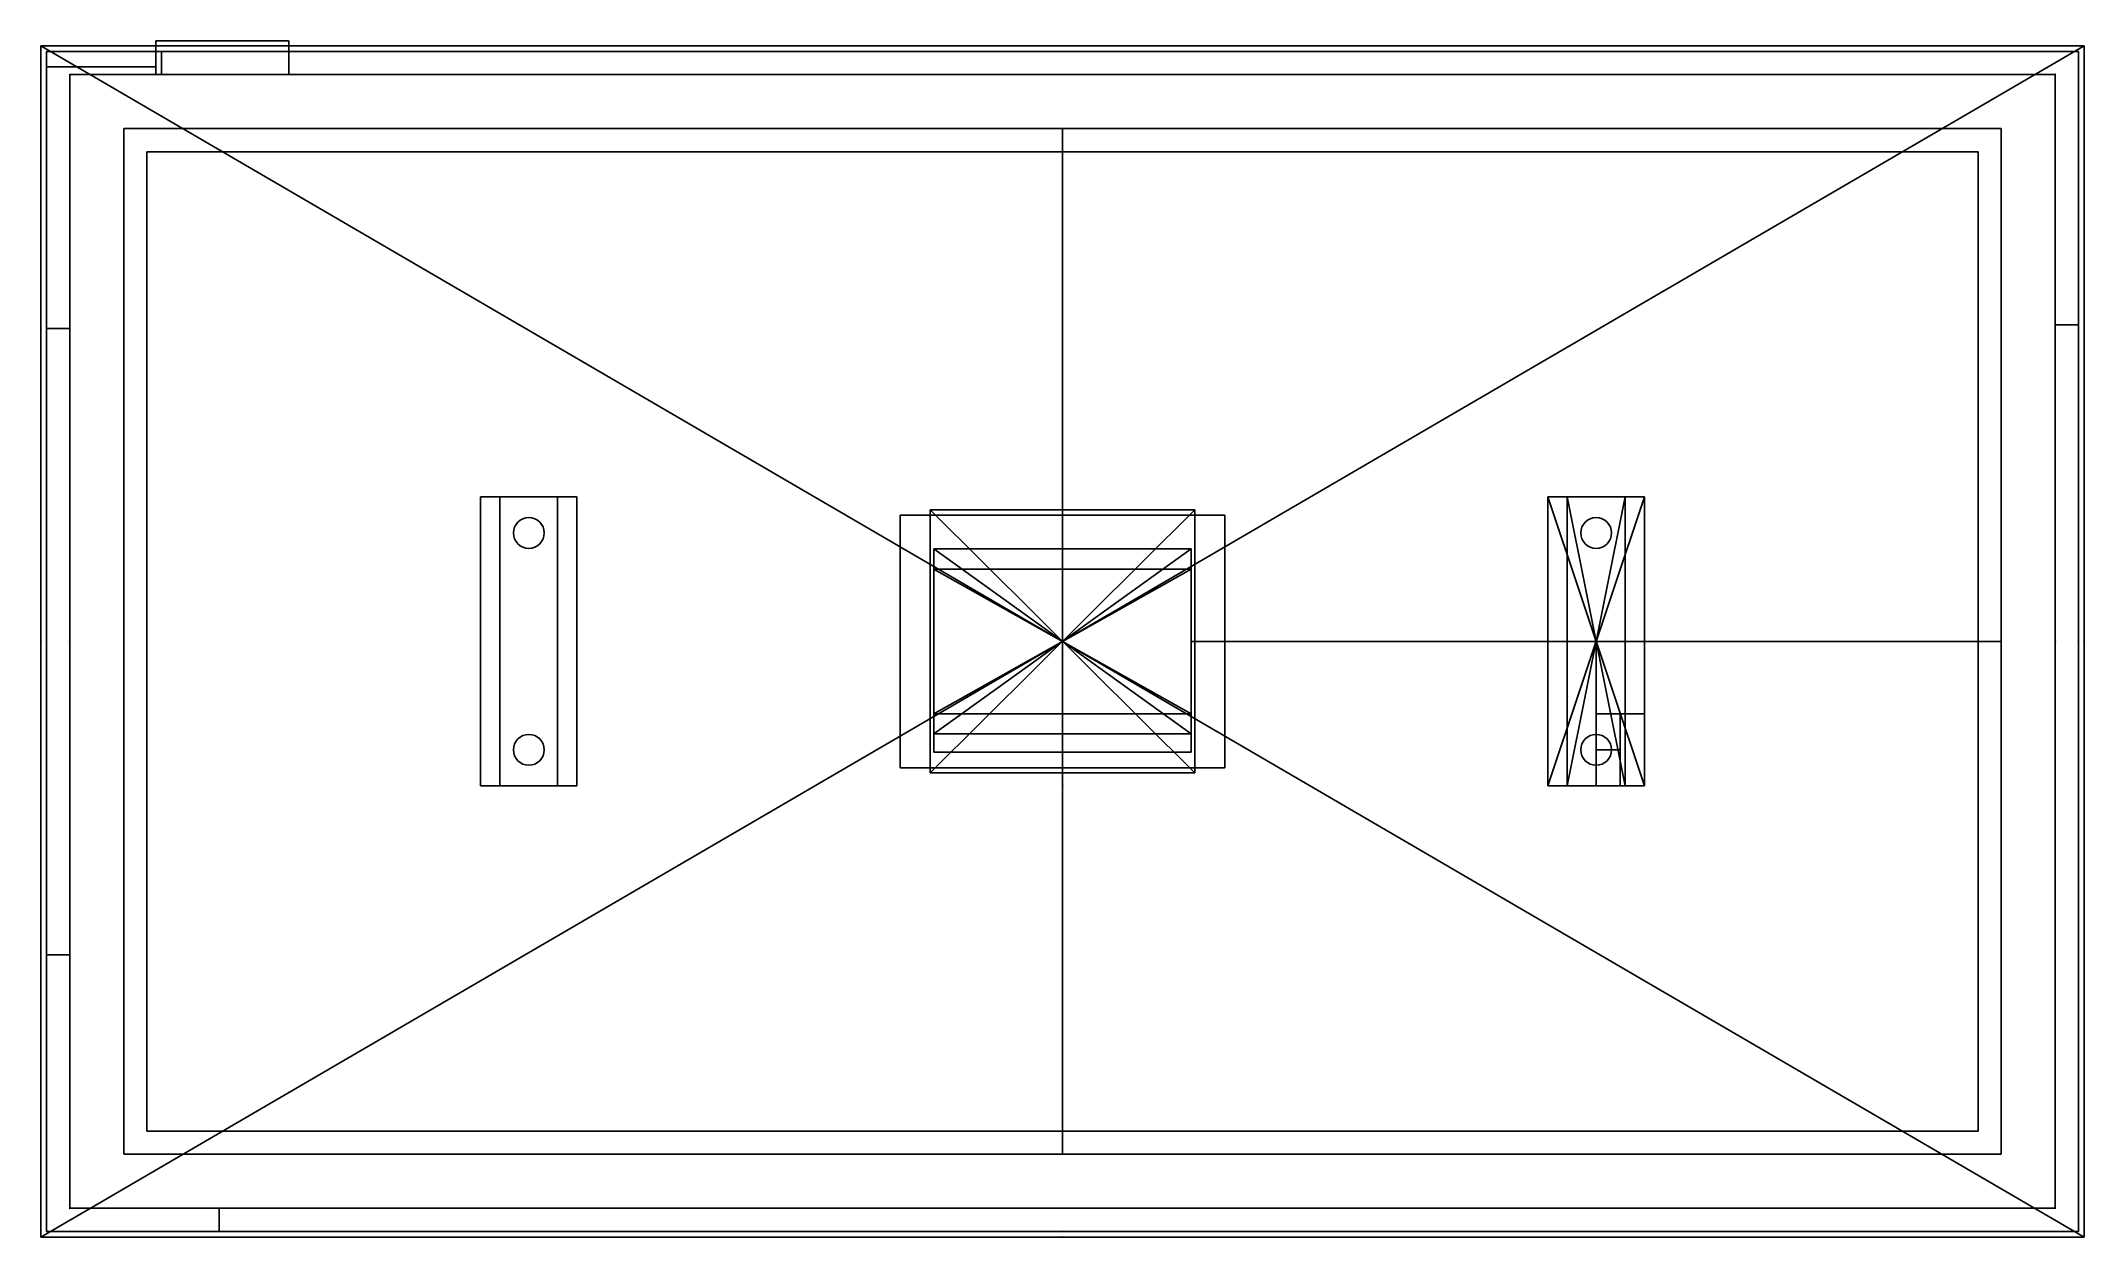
# Model space of a CAD drawing. Header units: centimetres. Extents: x -10.6 to 10.6, y -6.2 to 6.2.
import ezdxf

# ---------------------------------------------------------------- set-up
doc = ezdxf.new("R2010")
doc.units = ezdxf.units.CM
doc.header["$MEASUREMENT"] = 0
for name, color, linetype in [('Oberes Gehäuse v23_Sketch1', 7, 'Continuous'), ('Oberes Gehäuse v23_Sketch11', 7, 'Continuous'), ('Oberes Gehäuse v23_Sketch12', 7, 'Continuous'), ('Oberes Gehäuse v23_Sketch13', 7, 'Continuous'), ('Oberes Gehäuse v23_Sketch14', 7, 'Continuous'), ('Oberes Gehäuse v23_Sketch15', 7, 'Continuous'), ('Oberes Gehäuse v23_Sketch17', 7, 'Continuous'), ('Oberes Gehäuse v23_Sketch18', 7, 'Continuous'), ('Oberes Gehäuse v23_Sketch19', 7, 'Continuous'), ('Oberes Gehäuse v23_Sketch2', 7, 'Continuous'), ('Oberes Gehäuse v23_Sketch20', 7, 'Continuous'), ('Oberes Gehäuse v23_Sketch21', 7, 'Continuous'), ('Oberes Gehäuse v23_Sketch22', 7, 'Continuous'), ('Oberes Gehäuse v23_Sketch23', 7, 'Continuous'), ('Oberes Gehäuse v23_Sketch24', 7, 'Continuous'), ('Oberes Gehäuse v23_Sketch25', 7, 'Continuous'), ('Oberes Gehäuse v23_Sketch26', 7, 'Continuous'), ('Oberes Gehäuse v23_Sketch27', 7, 'Continuous'), ('Oberes Gehäuse v23_Sketch28', 7, 'Continuous'), ('Oberes Gehäuse v23_Sketch3', 7, 'Continuous'), ('Oberes Gehäuse v23_Sketch5', 7, 'Continuous'), ('Oberes Gehäuse v23_Sketch6', 7, 'Continuous'), ('Oberes Gehäuse v23_Sketch7', 7, 'Continuous'), ('Oberes Gehäuse v23_Sketch9', 7, 'Continuous')]:
    doc.layers.add(name, color=color, linetype=linetype)

msp = doc.modelspace()

# ---------------------------------------------------------------- linework, layer by layer
at = {"layer": 'Oberes Gehäuse v23_Sketch1'}
for p, q in [((10.6, 6.18), (-10.6, 6.18)), ((-10.6, 6.18), (10.6, -6.18)), ((10.6, 6.18), (-10.6, -6.18)), ((-10.6, 6.18), (-10.6, -6.18)), ((10.6, -6.18), (10.6, 6.18)), ((-10.6, -6.18), (10.6, -6.18))]:
    msp.add_line(p, q, dxfattribs=at)
msp.add_point((0, 0), dxfattribs=at)
msp.add_point((0, 0), dxfattribs=at)
at = {"layer": 'Oberes Gehäuse v23_Sketch11'}
for p, q in [((-9.5, -5.08, 3.47), (-9.5, 5.08, 3.47)), ((-9.5, 5.08, 3.47), (9.5, 5.08, 3.47)), ((9.5, 5.08, 3.47), (9.5, -5.08, 3.47)), ((1.685, 1.31, 3.47), (-1.685, 1.31, 3.47)), ((-1.685, 1.31, 3.47), (-1.685, -1.31, 3.47)), ((1.685, 1.31, 3.47), (-1.685, 1.31, 3.47)), ((-1.685, 1.31, 3.47), (-1.685, -1.31, 3.47)), ((1.685, -1.31, 3.47), (1.685, 1.31, 3.47)), ((1.685, -1.31, 3.47), (1.685, 1.31, 3.47)), ((-1.685, -1.31, 3.47), (1.685, -1.31, 3.47)), ((-1.685, -1.31, 3.47), (1.685, -1.31, 3.47)), ((9.5, -5.08, 3.47), (-9.5, -5.08, 3.47))]:
    msp.add_line(p, q, dxfattribs=at)
msp.add_point((0, 0, 3.47), dxfattribs=at)
at = {"layer": 'Oberes Gehäuse v23_Sketch12'}
for p, q in [((9.74, 5.32, 3.82), (-9.74, 5.32, 3.82)), ((-9.74, 5.32, 3.82), (-9.74, -5.32, 3.82)), ((9.74, -5.32, 3.82), (9.74, 5.32, 3.82)), ((-1.335, -0.75, 3.82), (-1.335, 0.75, 3.82)), ((-1.335, 0.75, 3.82), (1.335, 0.75, 3.82)), ((-1.335, 0.75, 3.82), (1.335, -0.75, 3.82)), ((1.335, 0.75, 3.82), (-1.335, -0.75, 3.82)), ((1.335, 0.75, 3.82), (1.335, -0.75, 3.82)), ((1.335, -0.75, 3.82), (-1.335, -0.75, 3.82)), ((-9.74, -5.32, 3.82), (9.74, -5.32, 3.82))]:
    msp.add_line(p, q, dxfattribs=at)
msp.add_point((0, 0, 3.82), dxfattribs=at)
msp.add_point((0, 0, 3.82), dxfattribs=at)
at = {"layer": 'Oberes Gehäuse v23_Sketch13'}
for p, q in [((-10.3, 5.88, 1.22), (-10.3, 5.88, 2.67)), ((-10.3, 5.88, 2.67), (-10.3, -5.88, 2.67)), ((-10.3, 3.247, 1.22), (-10.3, 5.88, 1.22)), ((-10.3, 2.05, 1.22), (-10.3, 2.753, 1.22)), ((-10.3, 0.85, 1.22), (-10.3, 1.55, 1.22)), ((-10.3, -0.35, 1.22), (-10.3, 0.35, 1.22)), ((-10.3, -1.55, 1.22), (-10.3, -0.85, 1.22)), ((-10.3, -2.75, 1.22), (-10.3, -2.05, 1.22)), ((-10.3, -5.88, 1.22), (-10.3, -3.25, 1.22)), ((-10.3, -5.88, 2.67), (-10.3, -5.88, 1.22))]:
    msp.add_line(p, q, dxfattribs=at)
at = {"layer": 'Oberes Gehäuse v23_Sketch13', "extrusion": (1, -1.22465e-16, 0)}
for centre, radius in [((5.556, 2.047, -10.3), 0.33), ((5.556, 2.047, -10.3), 0.13), ((-5.556, 2.047, -10.3), 0.33), ((-5.556, 2.047, -10.3), 0.13)]:
    msp.add_circle(centre, radius, dxfattribs=at)
for centre, start, end in [((3, 1.181, -10.3), 8.9052, 171.0948), ((1.8, 1.22, -10.3), 0, 180), ((0.6, 1.22, -10.3), 0, 180), ((-0.6, 1.22, -10.3), 0, 180), ((-1.8, 1.22, -10.3), 360, 180), ((-3, 1.22, -10.3), 0, 180)]:
    msp.add_arc(centre, 0.25, start, end, dxfattribs=at)
at = {"layer": 'Oberes Gehäuse v23_Sketch13'}
msp.add_point((-10.3, 0), dxfattribs=at)
at = {"layer": 'Oberes Gehäuse v23_Sketch14'}
for p, q in [((10.3, 5.88, 2.67), (10.3, 5.88, 1.22)), ((10.3, -5.88, 2.67), (10.3, 5.88, 2.67)), ((10.3, 5.88, 1.22), (10.3, 3.284, 1.22)), ((10.3, 3.284, 1.22), (10.3, 3.284, 1.26)), ((10.3, 2.684, 1.26), (10.3, 2.684, 1.22)), ((10.3, 2.684, 1.22), (10.3, 1.379, 1.22)), ((10.3, 1.379, 1.22), (10.3, 1.379, 1.26)), ((10.3, 0.779, 1.26), (10.3, 0.779, 1.22)), ((10.3, 0.779, 1.22), (10.3, -2.544, 1.22)), ((10.3, -2.544, 1.22), (10.3, -2.544, 1.26)), ((10.3, -3.044, 1.26), (10.3, -3.044, 1.22)), ((10.3, -3.044, 1.22), (10.3, -5.88, 1.22)), ((10.3, -5.88, 1.22), (10.3, -5.88, 2.67))]:
    msp.add_line(p, q, dxfattribs=at)
at = {"layer": 'Oberes Gehäuse v23_Sketch14', "extrusion": (-1, 1.22465e-16, 0)}
for centre, radius in [((-5.556, 2.047, -10.3), 0.33), ((-5.556, 2.047, -10.3), 0.13), ((-5.556, 2.047, -10.3), 0.13), ((5.556, 2.047, -10.3), 0.33), ((5.556, 2.047, -10.3), 0.13), ((5.556, 2.047, -10.3), 0.13)]:
    msp.add_circle(centre, radius, dxfattribs=at)
for centre, radius in [((-2.985, 1.26, -10.3), 0.3), ((-1.08, 1.26, -10.3), 0.3), ((2.794, 1.26, -10.3), 0.25)]:
    msp.add_arc(centre, radius, 0, 180, dxfattribs=at)
at = {"layer": 'Oberes Gehäuse v23_Sketch14'}
msp.add_point((10.3, 0), dxfattribs=at)
at = {"layer": 'Oberes Gehäuse v23_Sketch15'}
for p, q in [((-9.5, -5.08, 3.47), (-9.5, 5.08, 3.47)), ((-9.5, 5.08, 3.47), (9.5, 5.08, 3.47)), ((9.5, 5.08, 3.47), (9.5, -5.08, 3.47)), ((1.335, 0.75, 3.47), (-1.335, 0.75, 3.47)), ((-1.335, 0.75, 3.47), (-1.335, -0.75, 3.47)), ((1.335, -0.75, 3.47), (1.335, 0.75, 3.47)), ((-1.335, -0.75, 3.47), (1.335, -0.75, 3.47)), ((-1.335, -1.15, 3.47), (-1.335, -0.75, 3.47)), ((-1.335, -0.75, 3.47), (1.335, -0.75, 3.47)), ((1.335, -0.75, 3.47), (1.335, -1.15, 3.47)), ((1.335, -1.15, 3.47), (-1.335, -1.15, 3.47)), ((9.5, -5.08, 3.47), (-9.5, -5.08, 3.47))]:
    msp.add_line(p, q, dxfattribs=at)
msp.add_point((0, 0, 3.47), dxfattribs=at)
at = {"layer": 'Oberes Gehäuse v23_Sketch17'}
for p, q in [((-10.54, -6.12, 3.02), (-10.54, -6.12, 1.22)), ((10.54, -6.12, 3.02), (-10.54, -6.12, 3.02)), ((-10.54, -6.12, 1.22), (10.54, -6.12, 1.22)), ((-8.65, -6.12, 1.75), (-8.65, -6.12, 1.22)), ((-8.25, -6.12, 1.75), (-8.65, -6.12, 1.75)), ((-7.85, -6.12, 1.75), (-7.85, -6.12, 1.22)), ((10.54, -6.12, 1.22), (10.54, -6.12, 3.02))]:
    msp.add_line(p, q, dxfattribs=at)
at = {"layer": 'Oberes Gehäuse v23_Sketch17', "extrusion": (-1.22465e-16, -1, 1.22465e-16)}
msp.add_circle((-8.25, 1.75, 6.12), 0.4, dxfattribs=at)
msp.add_circle((-8.25, 1.75, 6.12), 0.4, dxfattribs=at)
at = {"layer": 'Oberes Gehäuse v23_Sketch17'}
msp.add_point((0, -6.12), dxfattribs=at)
at = {"layer": 'Oberes Gehäuse v23_Sketch18'}
for p, q in [((-9.5, -5.08, 3.47), (-9.5, 5.08, 3.47)), ((-9.5, 5.08, 3.47), (9.5, 5.08, 3.47)), ((9.5, 5.08, 3.47), (9.5, -5.08, 3.47)), ((-1.372, -1.365, 3.47), (-1.372, 1.365, 3.47)), ((-1.372, -1.365, 3.47), (1.372, 1.365, 3.47)), ((-1.372, 1.365, 3.47), (1.372, 1.365, 3.47)), ((1.372, -1.365, 3.47), (-1.372, 1.365, 3.47)), ((1.372, 1.365, 3.47), (1.372, -1.365, 3.47)), ((-1.335, 0.75, 3.47), (-1.335, -1.15, 3.47)), ((1.335, 0.75, 3.47), (-1.335, 0.75, 3.47)), ((1.335, -1.15, 3.47), (1.335, 0.75, 3.47)), ((-1.335, -1.15, 3.47), (1.335, -1.15, 3.47)), ((1.372, -1.365, 3.47), (-1.372, -1.365, 3.47)), ((9.5, -5.08, 3.47), (-9.5, -5.08, 3.47))]:
    msp.add_line(p, q, dxfattribs=at)
msp.add_point((0, 0, 3.47), dxfattribs=at)
msp.add_point((0, 0, 3.47), dxfattribs=at)
at = {"layer": 'Oberes Gehäuse v23_Sketch19'}
for p, q in [((-10.54, 6.12, 1.22), (10.54, 6.12, 1.22)), ((-10.54, 3.247, 1.22), (-10.54, 6.12, 1.22)), ((10.54, 6.12, 1.22), (10.54, 3.284, 1.22)), ((10.3, 5.88, 1.22), (-10.3, 5.88, 1.22)), ((-10.3, 5.88, 1.22), (-10.3, 3.247, 1.22)), ((10.3, 3.284, 1.22), (10.3, 5.88, 1.22)), ((-10.3, 3.247, 1.22), (-10.54, 3.247, 1.22)), ((10.54, 3.284, 1.22), (10.3, 3.284, 1.22))]:
    msp.add_line(p, q, dxfattribs=at)
msp.add_point((0, 0, 1.22), dxfattribs=at)
at = {"layer": 'Oberes Gehäuse v23_Sketch2'}
for p, q in [((-10.6, 6.18, 0.25), (10.6, 6.18, 0.25)), ((10.6, 6.18, 0.25), (-10.6, 6.18, 0.25)), ((-10.6, 6.18, 0.25), (-10.6, -6.18, 0.25)), ((-10.6, -6.18, 0.25), (-10.6, 6.18, 0.25)), ((10.6, 6.18, 0.25), (10.6, -6.18, 0.25)), ((10.6, -6.18, 0.25), (10.6, 6.18, 0.25)), ((-10.3, 5.88, 0.25), (10.3, 5.88, 0.25)), ((-10.3, -5.88, 0.25), (-10.3, 5.88, 0.25)), ((10.3, 5.88, 0.25), (10.3, -5.88, 0.25)), ((10.3, -5.88, 0.25), (-10.3, -5.88, 0.25)), ((10.6, -6.18, 0.25), (-10.6, -6.18, 0.25)), ((-10.6, -6.18, 0.25), (10.6, -6.18, 0.25))]:
    msp.add_line(p, q, dxfattribs=at)
msp.add_point((0, 0, 0.25), dxfattribs=at)
at = {"layer": 'Oberes Gehäuse v23_Sketch20'}
msp.add_point((0, 0, 1.22), dxfattribs=at)
at = {"layer": 'Oberes Gehäuse v23_Sketch21'}
msp.add_point((0, 0, 1.22), dxfattribs=at)
at = {"layer": 'Oberes Gehäuse v23_Sketch22'}
for p, q in [((-8.027, 6.23, 1.22), (-9.407, 6.23, 1.22)), ((-9.407, 6.23, 1.22), (-9.407, 6.12, 1.22)), ((-8.027, 6.12, 1.22), (-8.027, 6.23, 1.22)), ((-10.54, 6.12, 1.22), (-9.407, 6.12, 1.22)), ((-10.54, 5.959, 1.22), (-10.54, 6.12, 1.22)), ((-9.407, 5.959, 1.22), (-10.54, 5.959, 1.22)), ((-9.347, 6.12, 1.22), (-9.407, 6.12, 1.22)), ((-9.407, 6.12, 1.22), (-9.347, 6.12, 1.22)), ((-9.407, 5.88, 1.22), (-9.407, 6.12, 1.22)), ((-9.347, 6.12, 1.22), (-9.347, 5.88, 1.22)), ((-8.027, 6.12, 1.22), (-8.027, 5.88, 1.22)), ((-8.027, 5.88, 1.22), (-9.407, 5.88, 1.22))]:
    msp.add_line(p, q, dxfattribs=at)
msp.add_point((0, 0, 1.22), dxfattribs=at)
at = {"layer": 'Oberes Gehäuse v23_Sketch23'}
for p, q in [((-9.74, 5.32, 3.82), (-9.74, -5.32, 3.82)), ((9.74, 5.32, 3.82), (-9.74, 5.32, 3.82)), ((0, 5.32, 3.82), (0, -5.32, 3.82)), ((9.74, -5.32, 3.82), (9.74, 5.32, 3.82)), ((-6.038, -1.5, 3.82), (-6.038, 1.5, 3.82)), ((-6.038, 1.5, 3.82), (-5.038, 1.5, 3.82)), ((-5.838, -1.5, 3.82), (-5.838, 1.5, 3.82)), ((-5.838, 1.5, 3.82), (-5.238, 1.5, 3.82)), ((-5.238, 1.5, 3.82), (-5.238, -1.5, 3.82)), ((-5.038, 1.5, 3.82), (-5.038, -1.5, 3.82)), ((6.037, 1.5, 3.82), (5.037, 1.5, 3.82)), ((5.037, 1.5, 3.82), (5.037, -1.5, 3.82)), ((6.037, 1.5, 3.82), (5.037, -1.5, 3.82)), ((5.037, 1.5, 3.82), (6.037, -1.5, 3.82)), ((5.837, 1.5, 3.82), (5.237, 1.5, 3.82)), ((5.237, 1.5, 3.82), (5.237, -1.5, 3.82)), ((5.837, 1.5, 3.82), (5.237, -1.5, 3.82)), ((5.237, 1.5, 3.82), (5.837, -1.5, 3.82)), ((5.837, -1.5, 3.82), (5.837, 1.5, 3.82)), ((6.037, -1.5, 3.82), (6.037, 1.5, 3.82)), ((-1.335, 0.75, 3.82), (1.335, 0.75, 3.82)), ((-1.335, -0.75, 3.82), (-1.335, 0.75, 3.82)), ((-1.335, 0.75, 3.82), (1.335, 0.75, 3.82)), ((-1.335, -0.75, 3.82), (-1.335, 0.75, 3.82)), ((1.335, 0.75, 3.82), (1.335, -0.75, 3.82)), ((1.335, 0.75, 3.82), (1.335, -0.75, 3.82)), ((1.335, 0, 3.82), (9.74, 0, 3.82)), ((1.335, -0.75, 3.82), (-1.335, -0.75, 3.82)), ((1.335, -0.75, 3.82), (-1.335, -0.75, 3.82)), ((-5.038, -1.5, 3.82), (-6.038, -1.5, 3.82)), ((-5.238, -1.5, 3.82), (-5.838, -1.5, 3.82)), ((5.037, -1.5, 3.82), (6.037, -1.5, 3.82)), ((5.237, -1.5, 3.82), (5.837, -1.5, 3.82)), ((-9.74, -5.32, 3.82), (9.74, -5.32, 3.82))]:
    msp.add_line(p, q, dxfattribs=at)
for p in [(0, 0, 3.82), (5.537, 0, 3.82), (5.537, 0, 3.82)]:
    msp.add_point(p, dxfattribs=at)
at = {"layer": 'Oberes Gehäuse v23_Sketch24'}
for p, q in [((5.237, -1.5, 4.12), (5.037, -1.5, 4.12)), ((5.037, -1.5, 4.12), (5.037, -1.5, 3.82)), ((5.037, -1.5, 3.82), (6.037, -1.5, 3.82)), ((5.837, -1.5, 5.02), (5.237, -1.5, 5.02)), ((5.237, -1.5, 5.02), (5.237, -1.5, 4.12)), ((5.237, -1.5, 5.02), (5.837, -1.5, 5.02)), ((5.837, -1.5, 4.12), (5.237, -1.5, 4.12)), ((5.237, -1.5, 4.12), (5.237, -1.5, 5.02)), ((5.237, -1.5, 4.57), (5.837, -1.5, 4.57)), ((5.387, -1.5, 4.682), (5.237, -1.5, 4.682)), ((5.537, -1.5, 4.795), (5.237, -1.5, 4.795)), ((5.312, -1.5, 4.682), (5.312, -1.5, 4.57)), ((5.387, -1.5, 4.795), (5.387, -1.5, 4.57)), ((5.537, -1.5, 4.795), (5.837, -1.5, 4.795)), ((5.537, -1.5, 4.57), (5.537, -1.5, 5.02)), ((5.687, -1.5, 4.682), (5.837, -1.5, 4.682)), ((5.687, -1.5, 4.795), (5.687, -1.5, 4.57)), ((5.762, -1.5, 4.682), (5.762, -1.5, 4.57)), ((6.037, -1.5, 4.12), (5.837, -1.5, 4.12)), ((5.837, -1.5, 4.12), (5.837, -1.5, 5.02)), ((5.837, -1.5, 5.02), (5.837, -1.5, 4.12)), ((6.037, -1.5, 3.82), (6.037, -1.5, 4.12))]:
    msp.add_line(p, q, dxfattribs=at)
for points in [[(5.237, -1.5, 5.02), (5.243, -1.5, 5.002), (5.254, -1.5, 4.966), (5.269, -1.5, 4.912), (5.286, -1.5, 4.84), (5.301, -1.5, 4.75), (5.311, -1.5, 4.66), (5.314, -1.5, 4.57), (5.311, -1.5, 4.48), (5.301, -1.5, 4.39), (5.286, -1.5, 4.3), (5.269, -1.5, 4.228), (5.254, -1.5, 4.174), (5.243, -1.5, 4.138), (5.237, -1.5, 4.12)], [(5.837, -1.5, 5.02), (5.832, -1.5, 5.002), (5.821, -1.5, 4.966), (5.806, -1.5, 4.912), (5.789, -1.5, 4.84), (5.774, -1.5, 4.75), (5.764, -1.5, 4.66), (5.761, -1.5, 4.57), (5.764, -1.5, 4.48), (5.774, -1.5, 4.39), (5.789, -1.5, 4.3), (5.806, -1.5, 4.228), (5.821, -1.5, 4.174), (5.832, -1.5, 4.138), (5.837, -1.5, 4.12)]]:
    msp.add_open_spline(points, degree=5, dxfattribs=at)
msp.add_point((0, -1.5), dxfattribs=at)
at = {"layer": 'Oberes Gehäuse v23_Sketch25'}
for p, q in [((0, 5, 3.82), (0, -5, 3.82)), ((5.037, -1.5, 3.82), (5.037, 1.5, 3.82)), ((5.037, 1.5, 3.82), (6.037, 1.5, 3.82)), ((6.037, 1.5, 3.82), (5.037, 1.5, 3.82)), ((5.037, 1.5, 3.82), (5.037, -1.5, 3.82)), ((6.037, -1.5, 3.82), (6.037, 1.5, 3.82)), ((6.037, 1.5, 3.82), (6.037, -1.5, 3.82)), ((5.037, 0, 3.82), (6.037, 0, 3.82)), ((5.537, -1.5, 3.82), (5.537, 0, 3.82)), ((5.537, -0.75, 3.82), (6.037, -0.75, 3.82)), ((5.787, -0.75, 3.82), (5.787, -1.5, 3.82)), ((5.787, -1.125, 3.82), (5.537, -1.125, 3.82)), ((6.037, -1.5, 3.82), (5.037, -1.5, 3.82)), ((5.037, -1.5, 3.82), (6.037, -1.5, 3.82))]:
    msp.add_line(p, q, dxfattribs=at)
at = {"layer": 'Oberes Gehäuse v23_Sketch25', "extrusion": (0, 0, -1)}
for centre in [(5.537, 1.125, -3.82), (-5.537, 1.125, -3.82), (5.537, -1.125, -3.82), (-5.537, -1.125, -3.82)]:
    msp.add_circle(centre, 0.16, dxfattribs=at)
at = {"layer": 'Oberes Gehäuse v23_Sketch25'}
msp.add_point((0, 0, 3.82), dxfattribs=at)
at = {"layer": 'Oberes Gehäuse v23_Sketch26'}
for p, q in [((10.54, -6.12, 3.02), (-10.54, -6.12, 3.02)), ((-10.54, -6.12, 3.02), (-10.54, -6.12, 1.22)), ((-10.54, -6.12, 1.22), (-8.65, -6.12, 1.22)), ((-8.75, -6.12, 1.22), (-8.75, -6.12, 1.75)), ((-8.65, -6.12, 1.22), (-8.65, -6.12, 1.75)), ((-8.65, -6.12, 1.75), (-7.85, -6.12, 1.75)), ((-8.65, -6.12, 1.22), (-8.65, -6.12, 1.75)), ((-7.85, -6.12, 1.22), (-7.85, -6.12, 1.75)), ((-7.85, -6.12, 1.75), (-7.85, -6.12, 1.22)), ((-7.85, -6.12, 1.22), (10.54, -6.12, 1.22)), ((-7.75, -6.12, 1.22), (-7.75, -6.12, 1.75)), ((10.54, -6.12, 1.22), (10.54, -6.12, 3.02))]:
    msp.add_line(p, q, dxfattribs=at)
at = {"layer": 'Oberes Gehäuse v23_Sketch26', "extrusion": (-1.22465e-16, -1, 1.22465e-16)}
for radius in [0.5, 0.4, 0.4]:
    msp.add_arc((-8.25, 1.75, 6.12), radius, 0, 180, dxfattribs=at)
at = {"layer": 'Oberes Gehäuse v23_Sketch26'}
msp.add_point((0, -6.12), dxfattribs=at)
at = {"layer": 'Oberes Gehäuse v23_Sketch27'}
for p, q in [((10.54, 6.12, 1.22), (-10.54, 6.12, 1.22)), ((-10.54, 6.12, 1.22), (-10.54, -6.12, 1.22)), ((10.54, -6.12, 1.22), (10.54, 6.12, 1.22)), ((-10.54, -6.12, 1.22), (-10.54, -3.25, 1.22)), ((-10.54, -3.25, 1.22), (-10.3, -3.25, 1.22)), ((-10.3, -3.25, 1.22), (-10.3, -5.88, 1.22)), ((-10.3, -5.88, 1.22), (-8.75, -5.88, 1.22)), ((-8.75, -5.88, 1.22), (-8.75, -6.12, 1.22)), ((-8.75, -6.12, 1.22), (-10.54, -6.12, 1.22)), ((-10.54, -6.12, 1.22), (10.54, -6.12, 1.22))]:
    msp.add_line(p, q, dxfattribs=at)
msp.add_point((0, 0, 1.22), dxfattribs=at)
at = {"layer": 'Oberes Gehäuse v23_Sketch28'}
for p, q in [((10.54, 6.12, 3.02), (10.54, -6.12, 3.02)), ((10.54, 6.12, 1.22), (10.54, 6.12, 3.02)), ((10.54, 3.284, 1.22), (10.54, 6.12, 1.22)), ((10.54, 3.284, 1.26), (10.54, 3.284, 1.22)), ((10.54, 2.684, 1.22), (10.54, 2.684, 1.26)), ((10.54, 1.379, 1.22), (10.54, 2.684, 1.22)), ((10.54, 1.379, 1.26), (10.54, 1.379, 1.22)), ((10.54, 0.779, 1.22), (10.54, 0.779, 1.26)), ((10.54, -2.544, 1.22), (10.54, 0.779, 1.22)), ((10.54, -2.544, 1.26), (10.54, -2.544, 1.22)), ((10.54, -6.12, 1.22), (10.54, -3.044, 1.22)), ((10.54, -3.044, 1.22), (10.54, -3.044, 1.26)), ((10.54, -6.12, 3.02), (10.54, -6.12, 1.22))]:
    msp.add_line(p, q, dxfattribs=at)
at = {"layer": 'Oberes Gehäuse v23_Sketch28', "extrusion": (1, -1.22465e-16, 0)}
for centre, radius in [((5.556, 2.047, 10.54), 0.13), ((2.984, 1.26, 10.54), 0.45), ((2.984, 1.26, 10.54), 0.3), ((1.079, 1.26, 10.54), 0.45), ((1.079, 1.26, 10.54), 0.3), ((-5.556, 2.047, 10.54), 0.13)]:
    msp.add_circle(centre, radius, dxfattribs=at)
for centre, radius in [((2.984, 1.26, 10.54), 0.3), ((1.079, 1.26, 10.54), 0.3), ((-2.794, 1.26, 10.54), 0.25)]:
    msp.add_arc(centre, radius, 0, 180, dxfattribs=at)
at = {"layer": 'Oberes Gehäuse v23_Sketch28'}
msp.add_point((10.54, 0), dxfattribs=at)
at = {"layer": 'Oberes Gehäuse v23_Sketch3'}
for p, q in [((10.6, 6.18, 1.638), (10.6, 6.18)), ((10.6, 6.18, 1.638), (10.6, -6.18, 1.638)), ((10.6, -6.18), (10.6, 6.18)), ((10.6, -6.18, 1.6), (10.6, 6.18, 1.6)), ((10.6, -6.18, 1.6), (10.6, 6.18, 1.6)), ((10.6, -6.18, 1.638), (10.6, 6.18, 1.638)), ((10.6, 6.18), (10.6, -6.18)), ((10.6, 6.18), (10.6, 6.18, 1.638)), ((10.6, 3, 1.638), (10.6, 3.25, 1.638)), ((10.6, 3.25, 1.638), (10.6, 3.25, 1.6)), ((10.6, 0, 1.389), (10.6, 3.25, 1.389)), ((10.6, 3, 1.638), (10.6, 3, 1.6)), ((10.6, 1.8, 1.638), (10.6, 3, 1.638)), ((10.6, 1.8, 1.638), (10.6, 1.8, 1.6)), ((10.6, 0.6, 1.638), (10.6, 1.8, 1.638)), ((10.6, 1.8, 1.638), (10.6, 1.55, 1.638)), ((10.6, 1.55, 1.638), (10.6, 1.55, 1.6)), ((10.6, 0.6, 1.638), (10.6, 0.35, 1.638)), ((10.6, 0.6, 1.638), (10.6, 0.6, 1.6)), ((10.6, -0.6, 1.638), (10.6, 0.6, 1.638)), ((10.6, 0.35, 1.638), (10.6, 0.35, 1.6)), ((10.6, 0, 1.389), (10.6, -3.25, 1.389)), ((10.6, 0, 1.638), (10.6, 0, 1.389)), ((10.6, 0, 1.638), (10.6, 0, 1.6)), ((10.6, -0.6, 1.638), (10.6, -0.6, 1.6)), ((10.6, -1.8, 1.638), (10.6, -0.6, 1.638)), ((10.6, -0.6, 1.638), (10.6, -0.85, 1.638)), ((10.6, -0.85, 1.638), (10.6, -0.85, 1.6)), ((10.6, -3, 1.638), (10.6, -1.8, 1.638)), ((10.6, -1.8, 1.638), (10.6, -2.05, 1.638)), ((10.6, -1.8, 1.638), (10.6, -1.8, 1.6)), ((10.6, -2.05, 1.638), (10.6, -2.05, 1.6)), ((10.6, -2.75, 1.6), (10.6, -2.75, 1.638)), ((10.6, -3.25, 1.638), (10.6, -3, 1.638)), ((10.6, -3, 1.638), (10.6, -3, 1.6)), ((10.6, -3.25, 1.6), (10.6, -3.25, 1.638)), ((10.6, -3.25, 1.389), (10.6, -3.25, 1.638)), ((10.6, -6.18), (10.6, -6.18, 1.638)), ((10.6, -6.18, 1.638), (10.6, -6.18)), ((10.6, -6.18, 1.638), (10.6, -6.18, 1.6))]:
    msp.add_line(p, q, dxfattribs=at)
at = {"layer": 'Oberes Gehäuse v23_Sketch3', "extrusion": (1, 0, 0)}
for centre in [(3, 1.638, 10.6), (1.8, 1.6, 10.6), (0.6, 1.6, 10.6), (-0.6, 1.6, 10.6), (-1.8, 1.6, 10.6), (-3, 1.6, 10.6)]:
    msp.add_arc(centre, 0.25, 180, 0, dxfattribs=at)
at = {"layer": 'Oberes Gehäuse v23_Sketch3'}
msp.add_point((10.6, 0), dxfattribs=at)
at = {"layer": 'Oberes Gehäuse v23_Sketch5'}
for p, q in [((-10.6, 6.18, 1.6), (-10.6, 6.18)), ((-10.6, 2.426, 1.6), (-10.6, 6.18, 1.6)), ((-10.6, 6.18), (-10.6, -6.18)), ((-10.6, 2.426, 1.6), (-10.6, 1.933, 1.6)), ((-10.6, 0.521, 1.6), (-10.6, 1.933, 1.6)), ((-10.6, 0.521, 1.6), (-10.6, 0.028, 1.6)), ((-10.6, -2.547, 1.6), (-10.6, 0.028, 1.6)), ((-10.6, -2.544, 1.56), (-10.6, -2.544, 1.6)), ((-10.6, -2.544, 1.6), (-10.6, -3.044, 1.6)), ((-10.6, -6.18, 1.6), (-10.6, -3.041, 1.6)), ((-10.6, -3.044, 1.56), (-10.6, -3.044, 1.6)), ((-10.6, -6.18), (-10.6, -6.18, 1.6))]:
    msp.add_line(p, q, dxfattribs=at)
at = {"layer": 'Oberes Gehäuse v23_Sketch5', "extrusion": (-1, 0, 0)}
for centre, start, end in [((-2.179, 1.638, 10.6), 188.9052, 351.0948), ((-2.179, 1.638, 10.6), 188.9052, 351.0948), ((-0.274, 1.638, 10.6), 188.9052, 351.0948), ((-0.274, 1.638, 10.6), 188.9052, 351.0948), ((2.794, 1.56, 10.6), 180, 0), ((2.794, 1.638, 10.6), 188.9052, 351.0948)]:
    msp.add_arc(centre, 0.25, start, end, dxfattribs=at)
at = {"layer": 'Oberes Gehäuse v23_Sketch5'}
msp.add_point((-10.6, 0), dxfattribs=at)
at = {"layer": 'Oberes Gehäuse v23_Sketch6'}
for p, q in [((-10.6, -2.544, 1.6), (-10.6, 6.18, 1.6)), ((-10.6, 6.18, 1.6), (-10.6, 6.18)), ((-10.6, 6.18), (-10.6, -6.18)), ((-10.6, 6.18, 1.6), (-10.6, -6.18, 1.6)), ((-10.6, -6.18), (-10.6, 6.18)), ((-10.6, 6.18), (-10.6, 6.18, 1.6)), ((-10.6, 5.08), (-10.6, -5.08)), ((-10.6, 5.08, 1.56), (-10.6, 2.984, 1.56)), ((-10.6, -2.544, 1.56), (-10.6, 5.08, 1.56)), ((-10.6, 5.08, 1.6), (-10.6, 2.984, 1.6)), ((-10.6, -5.08, 1.6), (-10.6, 5.08, 1.6)), ((-10.6, 5.08, 1.6), (-10.6, 5.08)), ((-10.6, 3.284, 1.56), (-10.6, 3.284, 1.6)), ((-10.6, 2.984, 1.56), (-10.6, 2.684, 1.56)), ((-10.6, 2.984, 1.56), (-10.6, 1.079, 1.56)), ((-10.6, 2.684, 1.56), (-10.6, 2.684, 1.6)), ((-10.6, 1.379, 1.56), (-10.6, 1.379, 1.6)), ((-10.6, 1.079, 1.56), (-10.6, 0.779, 1.56)), ((-10.6, 0.779, 1.56), (-10.6, 0.779, 1.6)), ((-10.6, -2.544, 1.56), (-10.6, -2.544, 1.6)), ((-10.6, -3.044, 1.6), (-10.6, -3.044, 1.56)), ((-10.6, -6.18, 1.6), (-10.6, -3.044, 1.6)), ((-10.6, -5.08), (-10.6, -5.08, 1.6)), ((-10.6, -6.18, 1.6), (-10.6, -6.18)), ((-10.6, -6.18), (-10.6, -6.18, 1.6))]:
    msp.add_line(p, q, dxfattribs=at)
at = {"layer": 'Oberes Gehäuse v23_Sketch6', "extrusion": (-1, 0, 0)}
for centre, radius in [((-2.985, 1.56, 10.6), 0.3), ((-1.08, 1.56, 10.6), 0.3), ((2.794, 1.56, 10.6), 0.25)]:
    msp.add_arc(centre, radius, 180, 0, dxfattribs=at)
at = {"layer": 'Oberes Gehäuse v23_Sketch6'}
msp.add_point((-10.6, 0), dxfattribs=at)
at = {"layer": 'Oberes Gehäuse v23_Sketch7'}
for p, q in [((-10.6, -6.18), (10.6, -6.18)), ((-10.6, -6.18, 1.6), (-10.6, -6.18)), ((-10.6, -6.18), (-10.6, -6.18, 1.6)), ((-10.6, -6.18, 1.6), (10.6, -6.18, 1.6)), ((10.6, -6.18), (-10.6, -6.18)), ((10.6, -6.18, 1.6), (-10.6, -6.18, 1.6)), ((10.6, -6.18, 0.319), (8.25, -6.18, 0.319)), ((10.6, -6.18, 1.6), (10.6, -6.18)), ((10.6, -6.18), (10.6, -6.18, 1.6))]:
    msp.add_line(p, q, dxfattribs=at)
msp.add_point((0, -6.18), dxfattribs=at)
at = {"layer": 'Oberes Gehäuse v23_Sketch9'}
for p, q in [((9.74, 5.32, 3.82), (-9.74, 5.32, 3.82)), ((-9.74, 5.32, 3.82), (-9.74, -5.32, 3.82)), ((-9.74, 5.32, 3.82), (-9.74, -5.32, 3.82)), ((9.74, 5.32, 3.82), (-9.74, 5.32, 3.82)), ((9.74, -5.32, 3.82), (9.74, 5.32, 3.82)), ((9.74, -5.32, 3.82), (9.74, 5.32, 3.82)), ((-1.335, 0.96, 3.82), (1.335, 0.96, 3.82)), ((-1.335, -0.96, 3.82), (-1.335, 0.96, 3.82)), ((-1.335, 0.96, 3.82), (1.335, -0.96, 3.82)), ((1.335, 0.96, 3.82), (-1.335, -0.96, 3.82)), ((1.335, 0.96, 3.82), (1.335, -0.96, 3.82)), ((1.335, -0.96, 3.82), (-1.335, -0.96, 3.82)), ((-9.74, -5.32, 3.82), (9.74, -5.32, 3.82)), ((-9.74, -5.32, 3.82), (9.74, -5.32, 3.82))]:
    msp.add_line(p, q, dxfattribs=at)
msp.add_point((0, 0, 3.82), dxfattribs=at)
msp.add_point((0, 0, 3.82), dxfattribs=at)

doc.saveas('drawing.dxf')
